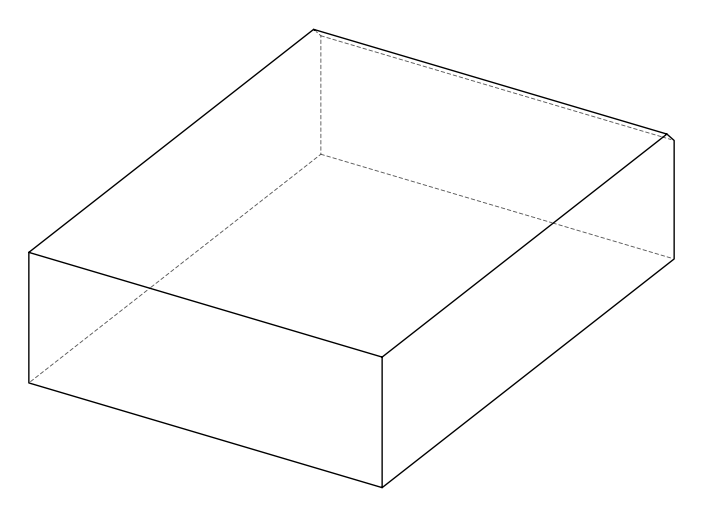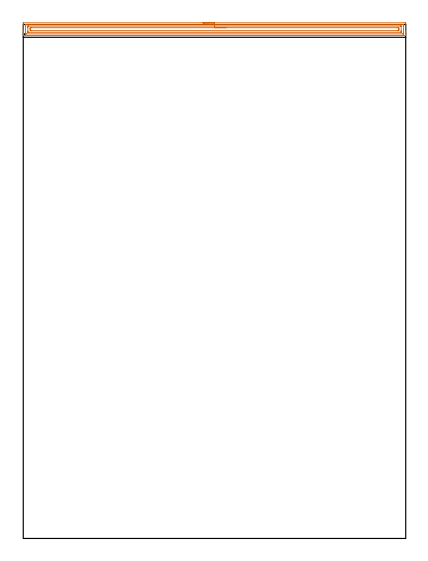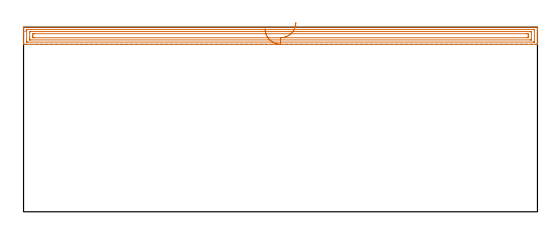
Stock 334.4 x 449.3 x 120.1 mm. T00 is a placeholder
(PLAN: 1 operations, 0 tool changes, 11 min)
(1 AREA_MILL | FG_CHAMFER_SURFACE | UGT0205_001 | 10.97 min | 20575 mm3)
(TOOL UGT0205_001 | Chamfer Mill 20 x 3 x 45 deg. | D20 FL50 Z2)
(OP 1 AREA_MILL)
G17 G21 G94 G90
T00 M6
G54
G17 G0 G90 X157.2 Y450.8 S1061 M3
G43 Z130.1 H0
Z119.
G94 G1 X157.238 Z118.128 F250.
X157.352 Z117.263
X157.541 Z116.412
X157.803 Z115.58
X158.137 Z114.774
X158.54 Z114.
X159.008 Z113.264
X159.54 Z112.572
X160.129 Z111.929
X160.772 Z111.34
X161.464 Z110.808
X162.2 Z110.34
X162.974 Z109.937
X163.78 Z109.603
X164.612 Z109.341
X165.464 Z109.152
X166.328 Z109.038
X167.2 Z109.
X333.784
X334.049 Y450.797 Z109.002
X334.39 Y450.792 Z109.006
X334.4 Y450.446 Z109.351
Y443.014 Z116.78
Y442.459 Z117.338
Y442.12 Z117.676
Y441.565 Z118.231
Y441.226 Z118.57
Y440.547 Z119.252
Y440.179 Z119.62
X334.398 Y439.769 Z120.022
X334.397 Y439.743 Z120.048
X334.39 Y439.703 Z120.088
X334.23 Y439.7 Z120.1
X0.169
X0.01 Y439.702 Z120.088
X0.006 Y439.767 Z120.025
X0. Y440.179 Z119.62
Y440.547 Z119.253
Y441.226 Z118.57
Y442.459 Z117.338
Y443.014 Z116.78
Y443.631 Z116.164
Y450.169 Z109.629
X0.002 Y450.448 Z109.349
X0.01 Y450.792 Z109.006
X0.353 Y450.799 Z108.999
X167.2 Y450.8 Z109.
Y449.386 Z110.414
X331.997
X332.109 Y449.385 Z110.415
X332.331 Y449.381 Z110.419
X332.387 Y449.379 Z110.421
X332.392 Y449.366 Z110.434
X332.397 Y449.332 Z110.468
X332.399 Y449.274 Z110.526
Y441.718 Z118.082
X332.393 Y441.226 Z118.574
X332.39 Y441.131 Z118.669
X332.219 Y441.121 Z118.679
X332.107 Y441.116 Z118.684
X331.997 Y441.115 Z118.685
X2.402
X2.293 Y441.116 Z118.684
X2.18 Y441.121 Z118.679
X2.01 Y441.131 Z118.669
X2.007 Y441.226 Z118.574
X2.001 Y441.628 Z118.172
Y448.782 Z111.018
X2.007 Y449.274 Z110.526
X2.01 Y449.369 Z110.431
X2.18 Y449.379 Z110.421
X2.293 Y449.384 Z110.416
X2.402 Y449.385 Z110.415
X167.2 Y449.386 Z110.414
Y447.972 Z111.828
X329.726 Y447.971 Z111.829
X330.211 Y447.968 Z111.832
X330.371 Y447.965 Z111.835
X330.39 Y447.963 Z111.837
X330.394 Y447.902 Z111.898
X330.398 Y447.801 Z111.999
X330.399 Y447.675 Z112.125
X330.4 Y447.486 Z112.314
Y443.719 Z116.081
X330.399 Y443.014 Z116.786
X330.398 Y442.827 Z116.973
X330.39 Y442.636 Z117.164
X330.383 Y442.535 Z117.265
X330.332 Y442.533 Z117.267
X330.211 Y442.531 Z117.269
X329.803 Y442.529 Z117.271
X4.673
X4.189 Y442.532 Z117.268
X4.029 Y442.535 Z117.265
X4.01 Y442.537 Z117.263
X4.006 Y442.598 Z117.202
X4.002 Y442.699 Z117.101
X4. Y443.203 Z116.597
Y446.781 Z113.019
X4.001 Y447.486 Z112.314
X4.002 Y447.673 Z112.127
X4.01 Y447.864 Z111.936
X4.017 Y447.965 Z111.835
X4.068 Y447.967 Z111.833
X4.189 Y447.969 Z111.831
X4.597 Y447.971 Z111.829
X167.2 Y447.972 Z111.828
Y446.557 Z113.243
X327.565
X328.381 Y446.55 Z113.25
X328.4 Y445.722 Z114.078
Y444.828 Z114.972
Y444.803 Z114.997
X328.384 Y443.95 Z115.85
X327.531 Y443.943 Z115.857
X6.835
X6.019 Y443.95 Z115.85
X6. Y444.778 Z115.022
Y445.672 Z114.128
Y445.697 Z114.103
X6.016 Y446.55 Z113.25
X6.869 Y446.557 Z113.243
X167.2
X168.072 Z113.281
X168.936 Z113.395
X169.788 Z113.583
X170.62 Z113.846
X171.426 Z114.18
X172.2 Z114.582
X172.936 Z115.051
X173.628 Z115.582
X174.271 Z116.172
X174.86 Z116.815
X175.392 Z117.507
X175.86 Z118.243
X176.263 Z119.016
X176.597 Z119.822
X176.859 Z120.654
X177.048 Z121.506
X177.162 Z122.371
X177.2 Z123.243
G0 Z130.1
M5
M2
